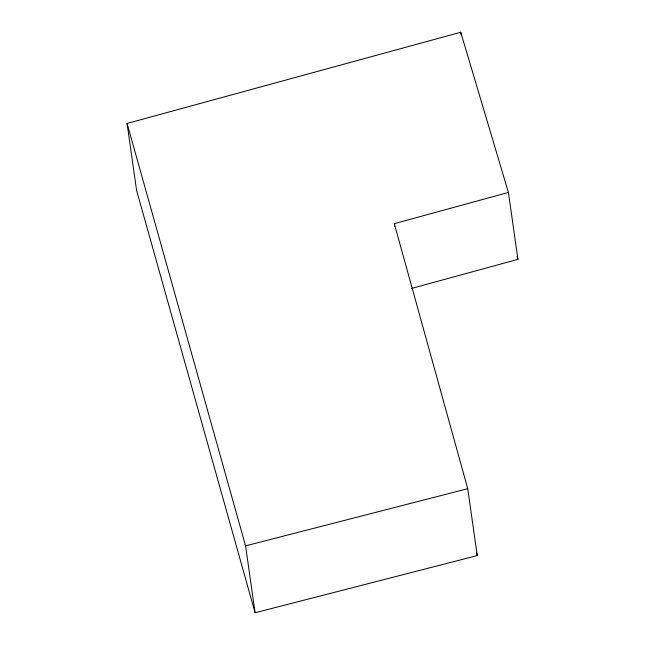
<?xml version="1.0" encoding="UTF-8"?>
<svg xmlns="http://www.w3.org/2000/svg" width="645" height="645" viewBox="0 0 645 645"><rect width="100%" height="100%" fill="white"/><g stroke="black" fill="none" stroke-linecap="round" stroke-linejoin="round"><path stroke-width="0.97" d="M508.413 192.452L394.297 223.67L467.738 488.7L477.26 555.587L255.097 612.75L136.587 190.356L127.065 123.461L460.732 32.25L508.413 192.452L517.935 259.338L411.558 288.444M255.097 612.75L245.576 545.863L467.738 488.7M517.072 256.444L517.935 259.338M127.065 123.461L245.576 545.863M476.453 552.676L477.26 555.587M460.732 32.25L461.151 35.201M394.442 224.654L394.716 226.621"/></g></svg>
